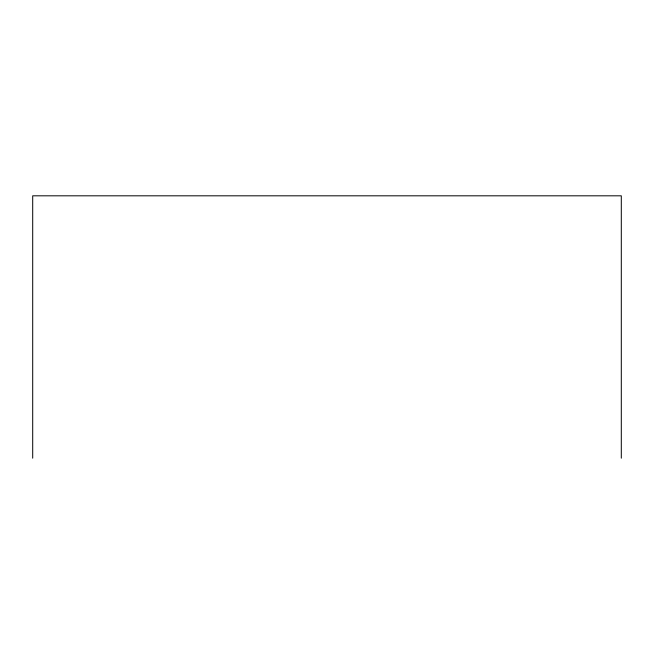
<?xml version="1.0" encoding="UTF-8"?>
<svg xmlns="http://www.w3.org/2000/svg" width="654" height="654" viewBox="0 0 654 654"><rect width="100%" height="100%" fill="white"/><g stroke="black" fill="none" stroke-linecap="round" stroke-linejoin="round"><path stroke-width="0.98" d="M621.3 458.184L621.3 195.816L32.7 195.816L32.7 458.184"/></g></svg>
